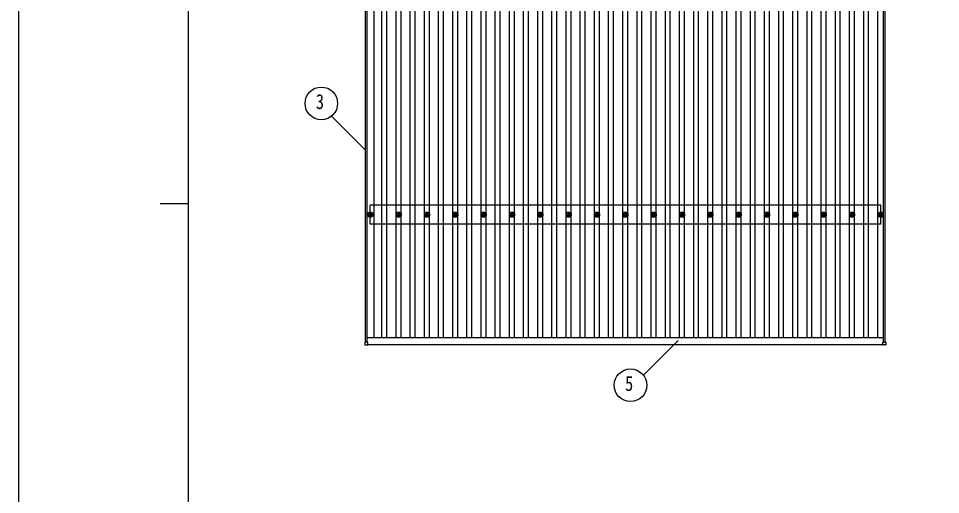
# Model space of a CAD drawing. Units: millimetres, scale not verified. Extents: x -16820 to 16820, y -11880 to 11880.
# Drawn here: x -16820 to -10311, y -1553 to 1805 of the extents above; entities that cross this region are included whole.
import ezdxf
from ezdxf.enums import TextEntityAlignment as Align

# ---------------------------------------------------------------- set-up
doc = ezdxf.new("R2010")
doc.units = ezdxf.units.MM
doc.header["$LTSCALE"] = 50
for name, color, linetype in [('0-5_YKK_13', 4, 'Continuous'), ('0-6_YKK_A1', 4, 'Continuous'), ('0-7_YKK_D', 6, 'Continuous'), ('0-8_YKK_ZWAK', 7, 'Continuous')]:
    doc.layers.add(name, color=color, linetype=linetype)
doc.styles.add('ＭＳ ゴシック', font='')
doc.styles.get('ＭＳ ゴシック').set_extended_font_data('MS Gothic')

msp = doc.modelspace()

# ---------------------------------------------------------------- linework, layer by layer
at = {"layer": '0-5_YKK_13'}
for p, q in [((-14346.42, 422.58), (-14342, 422.58)), ((-14346.42, 422.58), (-14342, 422.58)), ((-14346.42, 419.08), (-14342, 419.08)), ((-14346.42, 419.08), (-14342, 419.08)), ((-14338.17, 430.83), (-14338.17, 426.41)), ((-14338.17, 430.83), (-14338.17, 426.41)), ((-14338.17, 415.25), (-14338.17, 410.83)), ((-14338.17, 415.25), (-14338.17, 410.83)), ((-14334.67, 430.83), (-14334.67, 426.41)), ((-14334.67, 430.83), (-14334.67, 426.41)), ((-14334.67, 415.25), (-14334.67, 410.83)), ((-14334.67, 415.25), (-14334.67, 410.83)), ((-14330.84, 422.58), (-14326.42, 422.58)), ((-14330.84, 422.58), (-14326.42, 422.58)), ((-14330.84, 419.08), (-14326.42, 419.08)), ((-14330.84, 419.08), (-14326.42, 419.08)), ((-14146.42, 422.58), (-14142, 422.58)), ((-14146.42, 419.08), (-14142, 419.08)), ((-14138.17, 430.83), (-14138.17, 426.41)), ((-14138.17, 415.25), (-14138.17, 410.83)), ((-14134.67, 430.83), (-14134.67, 426.41)), ((-14134.67, 415.25), (-14134.67, 410.83)), ((-14130.84, 422.58), (-14126.42, 422.58)), ((-14130.84, 419.08), (-14126.42, 419.08)), ((-13946.42, 422.58), (-13942, 422.58)), ((-13946.42, 419.08), (-13942, 419.08)), ((-13938.17, 430.83), (-13938.17, 426.41)), ((-13938.17, 415.25), (-13938.17, 410.83)), ((-13934.67, 430.83), (-13934.67, 426.41)), ((-13934.67, 415.25), (-13934.67, 410.83)), ((-13930.84, 422.58), (-13926.42, 422.58)), ((-13930.84, 419.08), (-13926.42, 419.08)), ((-13746.42, 422.58), (-13742, 422.58)), ((-13746.42, 419.08), (-13742, 419.08)), ((-13738.17, 430.83), (-13738.17, 426.41)), ((-13738.17, 415.25), (-13738.17, 410.83)), ((-13734.67, 430.83), (-13734.67, 426.41)), ((-13734.67, 415.25), (-13734.67, 410.83)), ((-13730.84, 422.58), (-13726.42, 422.58)), ((-13730.84, 419.08), (-13726.42, 419.08)), ((-13546.42, 422.58), (-13542, 422.58)), ((-13546.42, 419.08), (-13542, 419.08)), ((-13538.17, 430.83), (-13538.17, 426.41)), ((-13538.17, 415.25), (-13538.17, 410.83)), ((-13534.67, 430.83), (-13534.67, 426.41)), ((-13534.67, 415.25), (-13534.67, 410.83)), ((-13530.84, 422.58), (-13526.42, 422.58)), ((-13530.84, 419.08), (-13526.42, 419.08)), ((-13346.42, 422.58), (-13342, 422.58)), ((-13346.42, 419.08), (-13342, 419.08)), ((-13338.17, 430.83), (-13338.17, 426.41)), ((-13338.17, 415.25), (-13338.17, 410.83)), ((-13334.67, 430.83), (-13334.67, 426.41)), ((-13334.67, 415.25), (-13334.67, 410.83)), ((-13330.84, 422.58), (-13326.42, 422.58)), ((-13330.84, 419.08), (-13326.42, 419.08)), ((-13146.42, 422.58), (-13142, 422.58)), ((-13146.42, 419.08), (-13142, 419.08)), ((-13138.17, 430.83), (-13138.17, 426.41)), ((-13138.17, 415.25), (-13138.17, 410.83)), ((-13134.67, 430.83), (-13134.67, 426.41)), ((-13134.67, 415.25), (-13134.67, 410.83)), ((-13130.84, 422.58), (-13126.42, 422.58)), ((-13130.84, 419.08), (-13126.42, 419.08)), ((-12946.42, 422.58), (-12942, 422.58)), ((-12946.42, 419.08), (-12942, 419.08)), ((-12938.17, 430.83), (-12938.17, 426.41)), ((-12938.17, 415.25), (-12938.17, 410.83)), ((-12934.67, 430.83), (-12934.67, 426.41)), ((-12934.67, 415.25), (-12934.67, 410.83)), ((-12930.84, 422.58), (-12926.42, 422.58)), ((-12930.84, 419.08), (-12926.42, 419.08)), ((-12746.42, 422.58), (-12742, 422.58)), ((-12746.42, 419.08), (-12742, 419.08)), ((-12738.17, 430.83), (-12738.17, 426.41)), ((-12738.17, 415.25), (-12738.17, 410.83)), ((-12734.67, 430.83), (-12734.67, 426.41)), ((-12734.67, 415.25), (-12734.67, 410.83)), ((-12730.84, 422.58), (-12726.42, 422.58)), ((-12730.84, 419.08), (-12726.42, 419.08)), ((-12546.42, 422.58), (-12542, 422.58)), ((-12546.42, 419.08), (-12542, 419.08)), ((-12538.17, 430.83), (-12538.17, 426.41)), ((-12538.17, 415.25), (-12538.17, 410.83)), ((-12534.67, 430.83), (-12534.67, 426.41)), ((-12534.67, 415.25), (-12534.67, 410.83)), ((-12530.84, 422.58), (-12526.42, 422.58)), ((-12530.84, 419.08), (-12526.42, 419.08)), ((-12346.42, 422.58), (-12342, 422.58)), ((-12346.42, 419.08), (-12342, 419.08)), ((-12338.17, 430.83), (-12338.17, 426.41)), ((-12338.17, 415.25), (-12338.17, 410.83)), ((-12334.67, 430.83), (-12334.67, 426.41)), ((-12334.67, 415.25), (-12334.67, 410.83)), ((-12330.84, 422.58), (-12326.42, 422.58)), ((-12330.84, 419.08), (-12326.42, 419.08)), ((-12146.42, 422.58), (-12142, 422.58)), ((-12146.42, 419.08), (-12142, 419.08)), ((-12138.17, 430.83), (-12138.17, 426.41)), ((-12138.17, 415.25), (-12138.17, 410.83)), ((-12134.67, 430.83), (-12134.67, 426.41)), ((-12134.67, 415.25), (-12134.67, 410.83)), ((-12130.84, 422.58), (-12126.42, 422.58)), ((-12130.84, 419.08), (-12126.42, 419.08)), ((-11946.42, 422.58), (-11942, 422.58)), ((-11946.42, 419.08), (-11942, 419.08)), ((-11938.17, 430.83), (-11938.17, 426.41)), ((-11938.17, 415.25), (-11938.17, 410.83)), ((-11934.67, 430.83), (-11934.67, 426.41)), ((-11934.67, 415.25), (-11934.67, 410.83)), ((-11930.84, 422.58), (-11926.42, 422.58)), ((-11930.84, 419.08), (-11926.42, 419.08)), ((-11746.42, 422.58), (-11742, 422.58)), ((-11746.42, 419.08), (-11742, 419.08)), ((-11738.17, 430.83), (-11738.17, 426.41)), ((-11738.17, 415.25), (-11738.17, 410.83)), ((-11734.67, 430.83), (-11734.67, 426.41)), ((-11734.67, 415.25), (-11734.67, 410.83)), ((-11730.84, 422.58), (-11726.42, 422.58)), ((-11730.84, 419.08), (-11726.42, 419.08)), ((-11546.42, 422.58), (-11542, 422.58)), ((-11546.42, 419.08), (-11542, 419.08)), ((-11538.17, 430.83), (-11538.17, 426.41)), ((-11538.17, 415.25), (-11538.17, 410.83)), ((-11534.67, 430.83), (-11534.67, 426.41)), ((-11534.67, 415.25), (-11534.67, 410.83)), ((-11530.84, 422.58), (-11526.42, 422.58)), ((-11530.84, 419.08), (-11526.42, 419.08)), ((-11346.42, 422.58), (-11342, 422.58)), ((-11346.42, 419.08), (-11342, 419.08)), ((-11338.17, 430.83), (-11338.17, 426.41)), ((-11338.17, 415.25), (-11338.17, 410.83)), ((-11334.67, 430.83), (-11334.67, 426.41)), ((-11334.67, 415.25), (-11334.67, 410.83)), ((-11330.84, 422.58), (-11326.42, 422.58)), ((-11330.84, 419.08), (-11326.42, 419.08)), ((-11146.42, 422.58), (-11142, 422.58)), ((-11146.42, 419.08), (-11142, 419.08)), ((-11138.17, 430.83), (-11138.17, 426.41)), ((-11138.17, 415.25), (-11138.17, 410.83)), ((-11134.67, 430.83), (-11134.67, 426.41)), ((-11134.67, 415.25), (-11134.67, 410.83)), ((-11130.84, 422.58), (-11126.42, 422.58)), ((-11130.84, 419.08), (-11126.42, 419.08)), ((-10946.42, 422.58), (-10942, 422.58)), ((-10946.42, 419.08), (-10942, 419.08)), ((-10938.17, 430.83), (-10938.17, 426.41)), ((-10938.17, 415.25), (-10938.17, 410.83)), ((-10934.67, 430.83), (-10934.67, 426.41)), ((-10934.67, 415.25), (-10934.67, 410.83)), ((-10930.84, 422.58), (-10926.42, 422.58)), ((-10930.84, 419.08), (-10926.42, 419.08)), ((-10743.67, 422.58), (-10739.25, 422.58)), ((-10743.67, 419.08), (-10739.25, 419.08)), ((-10735.42, 430.83), (-10735.42, 426.41)), ((-10735.42, 415.25), (-10735.42, 410.83)), ((-10731.92, 430.83), (-10731.92, 426.41)), ((-10731.92, 415.25), (-10731.92, 410.83)), ((-10728.09, 422.58), (-10723.67, 422.58)), ((-10728.09, 419.08), (-10723.67, 419.08)), ((-14374.72, -478.05), (-14374.72, -496.05)), ((-14355.72, -477.05), (-14373.72, -477.05)), ((-14373.72, -497.05), (-14355.72, -497.05)), ((-14354.72, -496.05), (-14354.72, -478.05)), ((-10718.12, -496.05), (-10718.12, -478.05)), ((-10717.12, -477.05), (-10699.12, -477.05)), ((-10699.12, -497.05), (-10717.12, -497.05)), ((-10698.12, -478.05), (-10698.12, -496.05))]:
    msp.add_line(p, q, dxfattribs=at)
for centre, radius in [((-14336.42, 420.83), 18.25), ((-14336.42, 420.83), 18.25), ((-14336.42, 420.83), 10.15), ((-14336.42, 420.83), 10.15), ((-14336.42, 420.83), 5.85), ((-14336.42, 420.83), 5.85), ((-14336.42, 420.83), 5.25), ((-14336.42, 420.83), 5.25), ((-14136.42, 420.83), 18.25), ((-14136.42, 420.83), 10.15), ((-14136.42, 420.83), 5.85), ((-14136.42, 420.83), 5.25), ((-13936.42, 420.83), 18.25), ((-13936.42, 420.83), 10.15), ((-13936.42, 420.83), 5.85), ((-13936.42, 420.83), 5.25), ((-13736.42, 420.83), 18.25), ((-13736.42, 420.83), 10.15), ((-13736.42, 420.83), 5.85), ((-13736.42, 420.83), 5.25), ((-13536.42, 420.83), 18.25), ((-13536.42, 420.83), 10.15), ((-13536.42, 420.83), 5.85), ((-13536.42, 420.83), 5.25), ((-13336.42, 420.83), 18.25), ((-13336.42, 420.83), 10.15), ((-13336.42, 420.83), 5.85), ((-13336.42, 420.83), 5.25), ((-13136.42, 420.83), 18.25), ((-13136.42, 420.83), 10.15), ((-13136.42, 420.83), 5.85), ((-13136.42, 420.83), 5.25), ((-12936.42, 420.83), 18.25), ((-12936.42, 420.83), 10.15), ((-12936.42, 420.83), 5.85), ((-12936.42, 420.83), 5.25), ((-12736.42, 420.83), 18.25), ((-12736.42, 420.83), 10.15), ((-12736.42, 420.83), 5.85), ((-12736.42, 420.83), 5.25), ((-12536.42, 420.83), 18.25), ((-12536.42, 420.83), 10.15), ((-12536.42, 420.83), 5.85), ((-12536.42, 420.83), 5.25), ((-12336.42, 420.83), 18.25), ((-12336.42, 420.83), 10.15), ((-12336.42, 420.83), 5.85), ((-12336.42, 420.83), 5.25), ((-12136.42, 420.83), 18.25), ((-12136.42, 420.83), 10.15), ((-12136.42, 420.83), 5.85), ((-12136.42, 420.83), 5.25), ((-11936.42, 420.83), 18.25), ((-11936.42, 420.83), 10.15), ((-11936.42, 420.83), 5.85), ((-11936.42, 420.83), 5.25), ((-11736.42, 420.83), 18.25), ((-11736.42, 420.83), 10.15), ((-11736.42, 420.83), 5.85), ((-11736.42, 420.83), 5.25), ((-11536.42, 420.83), 18.25), ((-11536.42, 420.83), 10.15), ((-11536.42, 420.83), 5.85), ((-11536.42, 420.83), 5.25), ((-11336.42, 420.83), 18.25), ((-11336.42, 420.83), 10.15), ((-11336.42, 420.83), 5.85), ((-11336.42, 420.83), 5.25), ((-11136.42, 420.83), 18.25), ((-11136.42, 420.83), 10.15), ((-11136.42, 420.83), 5.85), ((-11136.42, 420.83), 5.25), ((-10936.42, 420.83), 18.25), ((-10936.42, 420.83), 10.15), ((-10936.42, 420.83), 5.85), ((-10936.42, 420.83), 5.25), ((-10733.67, 420.83), 18.25), ((-10733.67, 420.83), 10.15), ((-10733.67, 420.83), 5.85), ((-10733.67, 420.83), 5.25)]:
    msp.add_circle(centre, radius, dxfattribs=at)
for centre, start, end in [((-14373.72, -478.05), 90, 180), ((-14373.72, -496.05), 180, 270), ((-14355.72, -478.05), 0, 90), ((-14355.72, -496.05), 270, 0), ((-10717.12, -478.05), 90, 180), ((-10717.12, -496.05), 180, 270), ((-10699.12, -478.05), 0, 90), ((-10699.12, -496.05), 270, 0)]:
    msp.add_arc(centre, 1, start, end, dxfattribs=at)
at = {"layer": '0-6_YKK_A1'}
for p, q in [((-14309.92, -445.76), (-14309.92, 10284.48)), ((-14253.92, -445.76), (-14253.92, 10284.48)), ((-14218.92, -445.76), (-14218.92, 10284.48)), ((-14053.92, -445.76), (-14053.92, 10284.48)), ((-14018.92, -445.76), (-14018.92, 10284.48)), ((-13853.92, -445.76), (-13853.92, 10284.48)), ((-13818.92, -445.76), (-13818.92, 10284.48)), ((-13653.92, -445.76), (-13653.92, 10284.48)), ((-13618.92, -445.76), (-13618.92, 10284.48)), ((-13453.92, -445.76), (-13453.92, 10284.48)), ((-13418.92, -445.76), (-13418.92, 10284.48)), ((-13253.92, -445.76), (-13253.92, 10284.48)), ((-13218.92, -445.76), (-13218.92, 10284.48)), ((-13053.92, -445.76), (-13053.92, 10284.48)), ((-13018.92, -445.76), (-13018.92, 10284.48)), ((-12853.92, -445.76), (-12853.92, 10284.48)), ((-12818.92, -445.76), (-12818.92, 10284.48)), ((-12653.92, -445.76), (-12653.92, 10284.48)), ((-12618.92, -445.76), (-12618.92, 10284.48)), ((-12453.92, -445.76), (-12453.92, 10284.48)), ((-12418.92, -445.76), (-12418.92, 10284.48)), ((-12253.92, -445.76), (-12253.92, 10284.48)), ((-12218.92, -445.76), (-12218.92, 10284.48)), ((-12053.92, -445.76), (-12053.92, 10284.48)), ((-12018.92, -445.76), (-12018.92, 10284.48)), ((-11853.92, -445.76), (-11853.92, 10284.48)), ((-11818.92, -445.76), (-11818.92, 10284.48)), ((-11653.92, -445.76), (-11653.92, 10284.48)), ((-11618.92, -445.76), (-11618.92, 10284.48)), ((-11453.92, -445.76), (-11453.92, 10284.48)), ((-11418.92, -445.76), (-11418.92, 10284.48)), ((-11253.92, -445.76), (-11253.92, 10284.48)), ((-11218.92, -445.76), (-11218.92, 10284.48)), ((-11053.92, -445.76), (-11053.92, 10284.48)), ((-11018.92, -445.76), (-11018.92, 10284.48)), ((-10853.92, -445.76), (-10853.92, 10284.48)), ((-10818.92, -445.76), (-10818.92, 10284.48)), ((-10753.92, -445.76), (-10753.92, 10284.48)), ((-13553.92, 426.01), (-13553.92, 6415.65)), ((-14371.42, -477.05), (-14371.42, 4910.78)), ((-14359.42, -477.05), (-14359.42, 4895.78)), ((-10713.42, -477.05), (-10713.42, 4895.78)), ((-10701.42, -477.05), (-10701.42, 4910.78)), ((-14153.92, 426.01), (-14153.92, 3415.65)), ((-14118.92, 426.01), (-14118.92, 3415.65)), ((-13953.92, 426.01), (-13953.92, 3415.65)), ((-13918.92, 426.01), (-13918.92, 3415.65)), ((-13753.92, 426.01), (-13753.92, 3415.65)), ((-13718.92, 426.01), (-13718.92, 3415.65)), ((-13518.92, 426.01), (-13518.92, 3415.65)), ((-13353.92, 426.01), (-13353.92, 3415.65)), ((-13318.92, 426.01), (-13318.92, 3415.65)), ((-13153.92, 426.01), (-13153.92, 3415.65)), ((-13118.92, 426.01), (-13118.92, 3415.65)), ((-12953.92, 426.01), (-12953.92, 3415.65)), ((-12918.92, 426.01), (-12918.92, 3415.65)), ((-12753.92, 426.01), (-12753.92, 3415.65)), ((-12718.92, 426.01), (-12718.92, 3415.65)), ((-12553.92, 426.01), (-12553.92, 3415.65)), ((-12518.92, 426.01), (-12518.92, 3415.65)), ((-12353.92, 426.01), (-12353.92, 3415.65)), ((-12318.92, 426.01), (-12318.92, 3415.65)), ((-12153.92, 426.01), (-12153.92, 3415.65)), ((-12118.92, 426.01), (-12118.92, 3415.65)), ((-11953.92, 426.01), (-11953.92, 3415.65)), ((-11918.92, 426.01), (-11918.92, 3415.65)), ((-11753.92, 426.01), (-11753.92, 3415.65)), ((-11718.92, 426.01), (-11718.92, 3415.65)), ((-11553.92, 426.01), (-11553.92, 3415.65)), ((-11518.92, 426.01), (-11518.92, 3415.65)), ((-11353.92, 426.01), (-11353.92, 3415.65)), ((-11318.92, 426.01), (-11318.92, 3415.65)), ((-11153.92, 426.01), (-11153.92, 3415.65)), ((-11118.92, 426.01), (-11118.92, 3415.65)), ((-10953.92, 426.01), (-10953.92, 3415.65)), ((-10918.92, 426.01), (-10918.92, 3415.65)), ((-10733.67, 487.83), (-14336.42, 487.83)), ((-14336.42, 353.83), (-14336.42, 487.83)), ((-10733.67, 353.83), (-10733.67, 487.83)), ((-14153.92, -445.76), (-14153.92, 415.65)), ((-14118.92, -445.76), (-14118.92, 415.65)), ((-13953.92, -445.76), (-13953.92, 415.65)), ((-13918.92, -445.76), (-13918.92, 415.65)), ((-13753.92, -445.76), (-13753.92, 415.65)), ((-13718.92, -445.76), (-13718.92, 415.65)), ((-13553.92, -445.76), (-13553.92, 415.65)), ((-13518.92, -445.76), (-13518.92, 415.65)), ((-13353.92, -445.76), (-13353.92, 415.65)), ((-13318.92, -445.76), (-13318.92, 415.65)), ((-13153.92, -445.76), (-13153.92, 415.65)), ((-13118.92, -445.76), (-13118.92, 415.65)), ((-12953.92, -445.76), (-12953.92, 415.65)), ((-12918.92, -445.76), (-12918.92, 415.65)), ((-12753.92, -445.76), (-12753.92, 415.65)), ((-12718.92, -445.76), (-12718.92, 415.65)), ((-12553.92, -445.76), (-12553.92, 415.65)), ((-12518.92, -445.76), (-12518.92, 415.65)), ((-12353.92, -445.76), (-12353.92, 415.65)), ((-12318.92, -445.76), (-12318.92, 415.65)), ((-12153.92, -445.76), (-12153.92, 415.65)), ((-12118.92, -445.76), (-12118.92, 415.65)), ((-11953.92, -445.76), (-11953.92, 415.65)), ((-11918.92, -445.76), (-11918.92, 415.65)), ((-11753.92, -445.76), (-11753.92, 415.65)), ((-11718.92, -445.76), (-11718.92, 415.65)), ((-11553.92, -445.76), (-11553.92, 415.65)), ((-11518.92, -445.76), (-11518.92, 415.65)), ((-11353.92, -445.76), (-11353.92, 415.65)), ((-11318.92, -445.76), (-11318.92, 415.65)), ((-11153.92, -445.76), (-11153.92, 415.65)), ((-11118.92, -445.76), (-11118.92, 415.65)), ((-10953.92, -445.76), (-10953.92, 415.65)), ((-10918.92, -445.76), (-10918.92, 415.65)), ((-10733.67, 353.83), (-14336.42, 353.83)), ((-14359.42, -445.76), (-10713.42, -445.76)), ((-14354.72, -493.75), (-10718.12, -493.75))]:
    msp.add_line(p, q, dxfattribs=at)
at = {"layer": '0-7_YKK_D'}
for p, q in [((-14610.13, 1116.33), (-14372.07, 878.27)), ((-12408.42, -711.76), (-12163.08, -466.42))]:
    msp.add_line(p, q, dxfattribs=at)
for centre in [(-14682.09, 1206.3), (-12499.71, -782.04)]:
    msp.add_circle(centre, 115.2, dxfattribs=at)
at = {"layer": '0-8_YKK_ZWAK'}
for p, q in [((-15619.92, -10100), (-15619.92, 11100)), ((-15819.92, 500), (-15619.92, 500))]:
    msp.add_line(p, q, dxfattribs=at)
msp.add_lwpolyline([(-16820, -11880), (16820, -11880), (16820, 11880), (-16820, 11880)], close=True, dxfattribs=at)

# ---------------------------------------------------------------- texts
at = {"layer": '0-7_YKK_D', "style": 'ＭＳ ゴシック', "width": 0.8}
for s, p in [('3', (-14720.49, 1134.3)), ('5', (-12538.11, -854.04))]:
    msp.add_text(s, height=105.6, dxfattribs=at).set_placement(p, align=Align.BOTTOM_LEFT)

doc.saveas('drawing.dxf')
